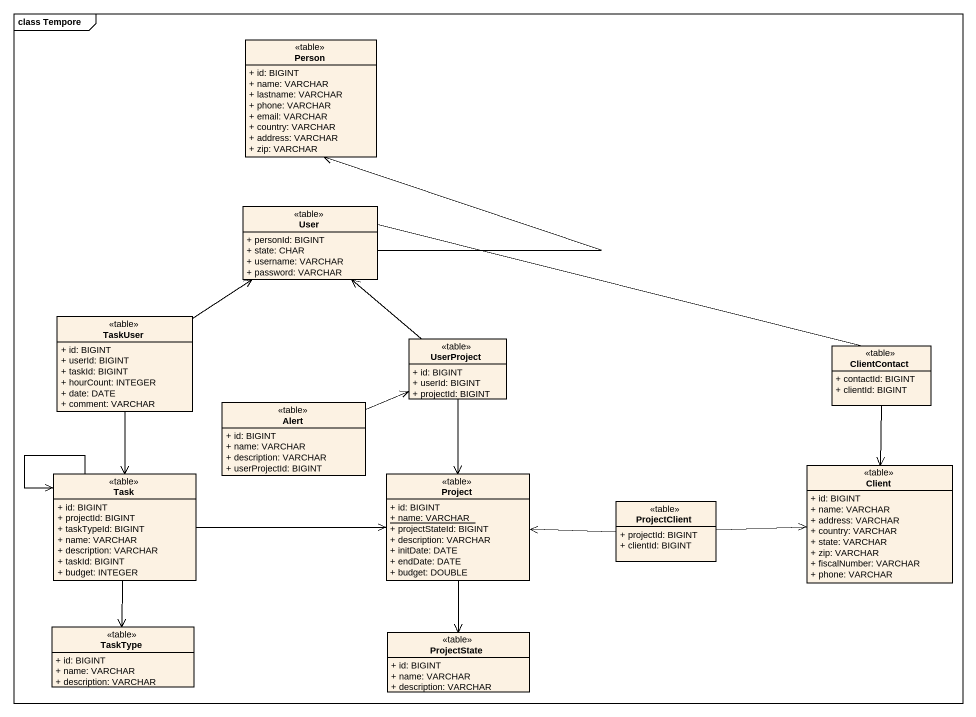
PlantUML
@startuml
mainframe class Tempore
hide circle
hide empty members
skinparam classAttributeIconSize 0
class "Person" as Person_ <<table>> {
  + id: BIGINT
  + name: VARCHAR
  + lastname: VARCHAR
  + phone: VARCHAR
  + email: VARCHAR
  + country: VARCHAR
  + address: VARCHAR
  + zip: VARCHAR
}
class User <<table>> {
  + personId: BIGINT
  + state: CHAR
  + username: VARCHAR
  + password: VARCHAR
}
class TaskUser <<table>> {
  + id: BIGINT
  + userId: BIGINT
  + taskId: BIGINT
  + hourCount: INTEGER
  + date: DATE
  + comment: VARCHAR
}
class UserProject <<table>> {
  + id: BIGINT
  + userId: BIGINT
  + projectId: BIGINT
}
class ClientContact <<table>> {
  + contactId: BIGINT
  + clientId: BIGINT
}
class Alert <<table>> {
  + id: BIGINT
  + name: VARCHAR
  + description: VARCHAR
  + userProjectId: BIGINT
}
class Task <<table>> {
  + id: BIGINT
  + projectId: BIGINT
  + taskTypeId: BIGINT
  + name: VARCHAR
  + description: VARCHAR
  + taskId: BIGINT
  + budget: INTEGER
}
class Project <<table>> {
  + id: BIGINT
  {static} + name: VARCHAR
  + projectStateId: BIGINT
  + description: VARCHAR
  + initDate: DATE
  + endDate: DATE
  + budget: DOUBLE
}
class Client <<table>> {
  + id: BIGINT
  + name: VARCHAR
  + address: VARCHAR
  + country: VARCHAR
  + state: VARCHAR
  + zip: VARCHAR
  + fiscalNumber: VARCHAR
  + phone: VARCHAR
}
class ProjectClient <<table>> {
  + projectId: BIGINT
  + clientId: BIGINT
}
class TaskType <<table>> {
  + id: BIGINT
  + name: VARCHAR
  + description: VARCHAR
}
class ProjectState <<table>> {
  + id: BIGINT
  + name: VARCHAR
  + description: VARCHAR
}
User -up-> Person_
TaskUser -up-> User
TaskUser --> Task
UserProject -up-> User
UserProject --> Project
ClientContact -left- User
ClientContact --> Client
Alert -right-> UserProject
Task --> Task
Task -right-> Project
Task --> TaskType
Project --> ProjectState
ProjectClient -left-> Project
ProjectClient -right-> Client
@enduml
